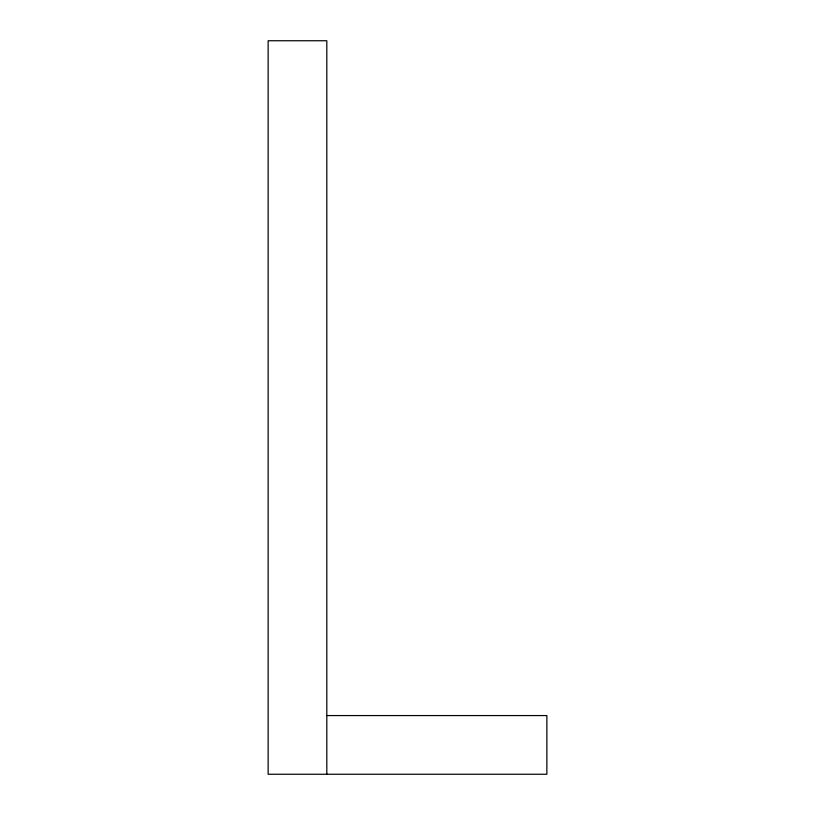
<?xml version="1.0" encoding="UTF-8"?>
<svg xmlns="http://www.w3.org/2000/svg" width="815" height="815" viewBox="0 0 815 815"><rect width="100%" height="100%" fill="white"/><g stroke="black" fill="none" stroke-linecap="round" stroke-linejoin="round"><path stroke-width="1.22" d="M326.815 715.57L546.865 715.57L546.865 774.25L268.135 774.25L268.135 40.75L326.815 40.75L326.815 774.25"/></g></svg>
